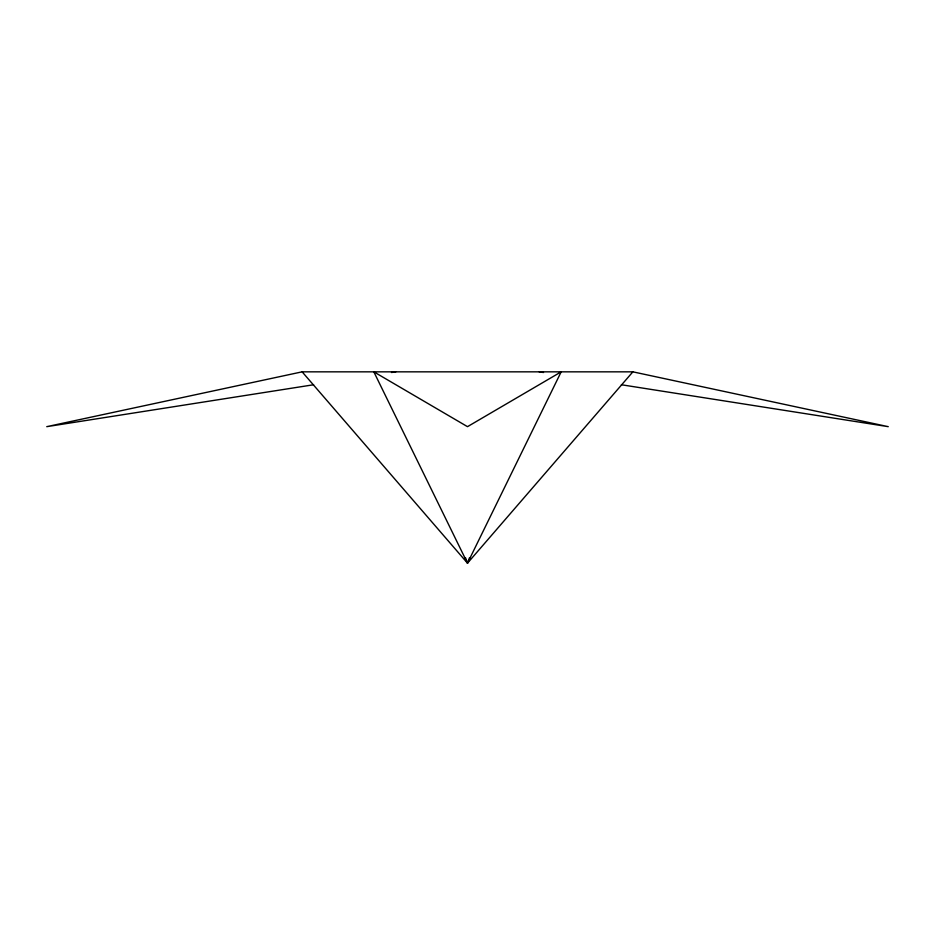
<?xml version="1.0" encoding="UTF-8"?>
<svg xmlns="http://www.w3.org/2000/svg" width="935" height="935" viewBox="0 0 935 935"><rect width="100%" height="100%" fill="white"/><g stroke="black" fill="none" stroke-linecap="round" stroke-linejoin="round"><path stroke-width="1.4" d="M469.545 557.692L467.5 563.162L302.134 371.838L46.75 426.664L313.599 384.752M621.401 384.752L888.25 426.664L632.866 371.838L467.5 563.162L373.825 371.838L467.5 426.664L561.175 371.838L467.5 563.162L465.455 557.692M391.484 372.516L395.809 371.838M302.134 371.838L632.866 371.838M539.191 371.838L543.515 372.516"/></g></svg>
